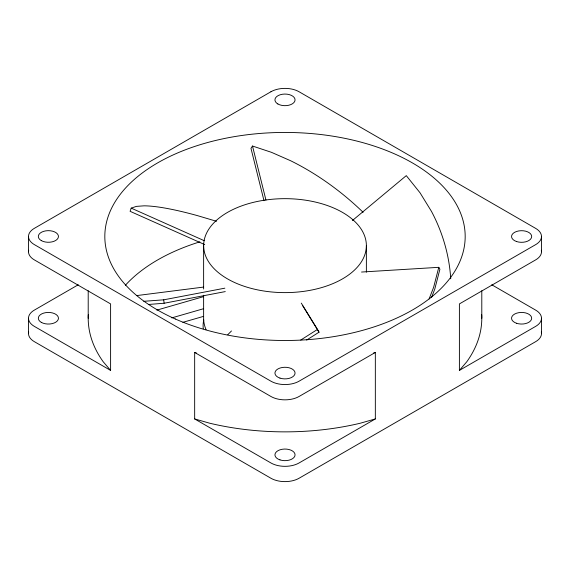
<?xml version="1.0" encoding="UTF-8"?>
<svg xmlns="http://www.w3.org/2000/svg" width="570" height="570" viewBox="0 0 570 570"><rect width="100%" height="100%" fill="white"/><g stroke="black" fill="none" stroke-linecap="round" stroke-linejoin="round"><path stroke-width="0.85" d="M361.53 272.04L438.793 267.323L433.613 287.365L429.11 298.958M216.5 221.281L197.184 215.553A179.771 29.59 23.2 0 0 144.11 205.827L136.387 206.376L131.207 208.128L130.095 211.32L204.715 244.601M431.511 297.547L434.725 289.268L439.905 269.225L438.793 267.323M363.104 212.311A179.771 107.573 41.5 0 0 290.607 160.733L271.441 152.318L252.503 146.034L250.978 148.343L263.995 200.69M541.329 250.259A19.893 11.486 0 0 1 535.672 259.877L459.399 303.91L459.399 370.4L466.816 361.722A196.792 113.615 0 0 0 481.7 314.747M227.751 334.74L231.477 330.956M352.36 220.576L406.289 175.631L420.047 192.817L431.497 211.434A179.771 164.659 20.8 0 1 450.728 278.766M300.746 340.041L317.497 329.417L301.288 303.126M306.646 340.055L319.022 332.203L317.497 329.417M78.24 284.772L34.328 310.123A19.893 11.486 0 0 0 34.328 326.368L110.601 370.4L110.601 303.91L34.328 259.877A19.893 11.486 0 0 1 28.671 250.259M375.338 352.445L299.065 396.478A19.893 11.486 0 0 1 270.935 396.478L194.662 352.445L194.662 418.936L270.935 462.968A19.893 11.486 0 0 0 299.065 462.968L375.338 418.936L375.338 352.445L373.671 352.923M459.399 370.4L535.672 326.368A19.893 11.486 0 0 0 535.672 310.123L491.76 284.772M156.843 310.116L203.668 296.607M171.791 317.882L203.369 308.769M182.885 322.321L203.369 316.414M375.338 418.936L360.311 423.211A196.792 113.615 0 0 1 209.689 423.211L194.662 418.936M143.79 301.302L163.711 299.82L224.858 288.171M148.599 304.466L164.117 303.247L225.271 291.598M136.729 295.588L203.547 287.081M194.662 352.445L196.329 352.923M131.207 208.128L204.21 240.683M110.601 370.4L103.184 361.722A196.792 113.615 0 0 1 88.3 314.747M302.812 305.912L319.022 332.203M252.503 146.034L265.948 200.091M163.711 299.82L164.117 303.247M541.5 236.507L541.5 251.755M541.5 318.245L541.5 333.528M481.793 290.764L481.793 318.245M366.375 245.642A81.375 46.982 0 0 1 244.316 286.325A81.375 46.982 0 0 1 244.316 204.958A81.375 46.982 0 0 1 366.375 245.642L366.375 272.204M203.625 245.642L203.625 289.026M203.625 295.224L203.625 318.245A81.375 46.982 0 0 0 206.062 329.66M88.207 290.764L88.207 318.245M28.5 236.472L28.5 251.755M28.5 318.245L28.5 333.528M203.255 328.783A81.902 47.282 0 0 1 203.746 319.962M541.329 332.032A19.893 11.486 0 0 1 535.672 341.651L299.065 478.251A19.893 11.486 0 0 1 270.935 478.251L34.328 341.651A19.893 11.486 0 0 1 28.671 332.032M125.372 285.278A180.177 104.025 0 0 1 199.849 241.851M270.935 91.749L34.328 228.349A19.893 11.486 0 0 0 34.328 244.594L270.935 381.195A19.893 11.486 0 0 0 299.065 381.195L535.672 244.63A19.893 11.486 0 0 0 535.672 228.392L299.065 91.749A19.893 11.486 0 0 0 270.935 91.749M279.97 378.109A10.06 5.807 0 0 0 295.06 373.079A10.06 5.807 0 0 0 279.97 368.049A10.06 5.807 0 0 0 279.97 378.109M41.275 322.349A10.06 5.807 0 0 0 58.112 319.749A10.06 5.807 0 0 0 45.785 312.631A10.06 5.807 0 0 0 41.275 322.349M175.318 319.001A180.177 104.025 0 0 0 463.638 250.052A180.177 104.025 0 0 0 216.051 140.363A180.177 104.025 0 0 0 175.318 319.001M279.97 459.883A10.06 5.807 0 0 0 295.06 454.853A10.06 5.807 0 0 0 279.97 449.823A10.06 5.807 0 0 0 279.97 459.883M516.577 323.276A10.06 5.807 0 0 0 531.675 318.245A10.06 5.807 0 0 0 516.577 313.215A10.06 5.807 0 0 0 516.577 323.276M277.882 103.975A10.06 5.807 0 0 0 294.719 101.367A10.06 5.807 0 0 0 282.392 94.257A10.06 5.807 0 0 0 277.882 103.975M41.275 240.576A10.06 5.807 0 0 0 58.112 237.975A10.06 5.807 0 0 0 45.785 230.857A10.06 5.807 0 0 0 41.275 240.576M516.577 241.537A10.06 5.807 0 0 0 531.675 236.507A10.06 5.807 0 0 0 516.577 231.477A10.06 5.807 0 0 0 516.577 241.537"/></g></svg>
